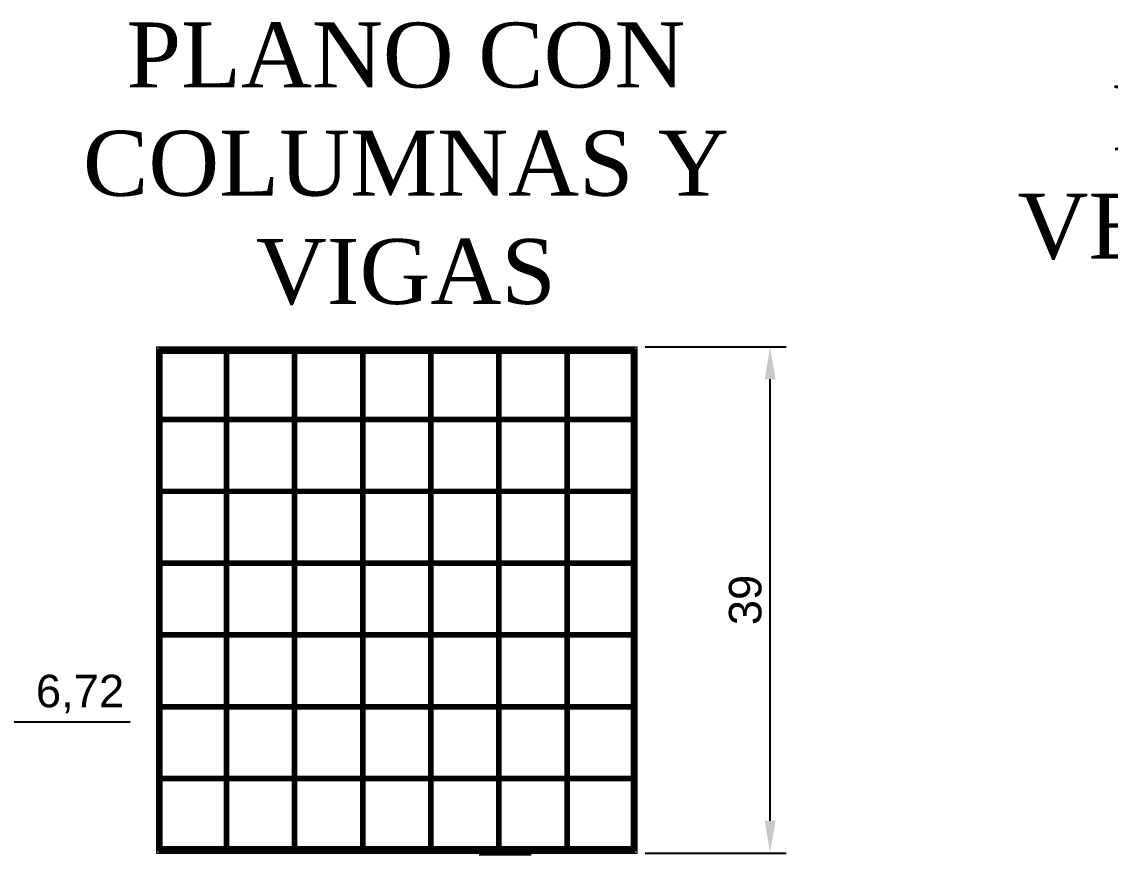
# Model space of a CAD drawing. Header units: metres. Extents: x 29 to 562, y -33 to 369.
# Drawn here: x 118.4 to 202.2, y 99.9 to 163.9 of the extents above; entities that cross this region are included whole.
import ezdxf

# ---------------------------------------------------------------- set-up
doc = ezdxf.new("R2010")
doc.units = ezdxf.units.M
doc.header["$LTSCALE"] = 2
doc.header["$PDMODE"] = 35
for name, color, linetype, lineweight in [('001_Dark_1 10', 7, 'Continuous', 0), ('A-AREA', 7, 'Continuous', 5), ('S-BEAM', 1, 'Continuous', 50), ('S-COLS', 1, 'Continuous', 50), ('S-WALL', 7, 'Continuous', 60)]:
    doc.layers.add(name, color=color, linetype=linetype, lineweight=lineweight)
doc.styles.get("Standard").update_dxf_attribs({"font": 'arial.ttf'})
doc.dimstyles.new('ISO-25', dxfattribs={"dimtxt": 2.5, "dimasz": 2.5, "dimexe": 1.25, "dimexo": 0.625, "dimtad": 1, "dimtxsty": 'Standard', "dimcen": 2.5, "dimadec": 0, "dimazin": 0, "dimtfac": 1, "dimtmove": 0, "dimatfit": 3, "dimfxl": 1, "dimarcsym": 0})

# ---------------------------------------------------------------- blocks, each defined once
blk = doc.blocks.new('*D78')
at = {"layer": '001_Dark_1 10', "color": 0, "lineweight": -2, "transparency": 16777216}
for p, q in [((109.834, 108.36), (109.834, 111.274)), ((116.553, 108.36), (116.553, 111.274)), ((112.334, 110.024), (114.053, 110.024)), ((116.553, 110.024), (126.785, 110.024))]:
    blk.add_line(p, q, dxfattribs=at)
at = {"layer": '001_Dark_1 10', "color": 0, "transparency": 16777216}
for points in [[(112.334, 110.441), (112.334, 109.608), (109.834, 110.024)], [(114.053, 110.441), (114.053, 109.608), (116.553, 110.024)]]:
    blk.add_solid(points, dxfattribs=at)
at = {"layer": 'Defpoints', "color": 0, "transparency": 16777216}
for p in [(116.553, 110.024), (109.834, 107.735), (116.553, 107.735)]:
    blk.add_point(p, dxfattribs=at)
at = {"layer": '001_Dark_1 10', "color": 0, "transparency": 16777216, "insert": (122.919, 112.152), "char_height": 2.5, "attachment_point": 5}
blk.add_mtext('6,72', dxfattribs=at)
blk = doc.blocks.new('*D81')
at = {"layer": '001_Dark_1 10', "color": 0, "lineweight": -2, "transparency": 16777216}
for p, q in [((166.429, 138.894), (177.287, 138.894)), ((176.037, 102.394), (176.037, 136.394)), ((166.429, 99.894), (177.287, 99.894))]:
    blk.add_line(p, q, dxfattribs=at)
at = {"layer": '001_Dark_1 10', "color": 0, "transparency": 16777216}
for points in [[(175.62, 136.394), (176.454, 136.394), (176.037, 138.894)], [(175.62, 102.394), (176.454, 102.394), (176.037, 99.894)]]:
    blk.add_solid(points, dxfattribs=at)
at = {"layer": 'Defpoints', "color": 0, "transparency": 16777216}
for p in [(165.804, 138.894), (176.037, 138.894), (165.804, 99.894)]:
    blk.add_point(p, dxfattribs=at)
at = {"layer": '001_Dark_1 10', "color": 0, "transparency": 16777216, "insert": (174.135, 119.394), "char_height": 2.5, "attachment_point": 5, "rotation": 90}
blk.add_mtext('39', dxfattribs=at)

msp = doc.modelspace()

# ---------------------------------------------------------------- linework, layer by layer
at = {"layer": 'A-AREA'}
for p, q in [((128.804, 138.894), (128.804, 99.894)), ((128.804, 138.894), (165.804, 138.894)), ((165.804, 99.894), (165.804, 138.894)), ((128.804, 99.894), (153.654, 99.894)), ((157.654, 99.894), (165.804, 99.894))]:
    msp.add_line(p, q, dxfattribs=at)
at = {"layer": 'S-BEAM'}
for p, q in [((129.001, 133.49), (129.001, 138.344)), ((129.151, 133.49), (129.151, 138.344)), ((134.072, 138.619), (129.204, 138.619)), ((134.072, 138.469), (129.204, 138.469)), ((134.119, 100.444), (134.119, 138.344)), ((134.269, 100.444), (134.269, 138.344)), ((139.315, 138.619), (134.322, 138.619)), ((139.315, 138.469), (134.322, 138.469)), ((139.362, 100.444), (139.362, 138.344)), ((139.512, 100.444), (139.512, 138.344)), ((144.558, 138.619), (139.565, 138.619)), ((144.558, 138.469), (139.565, 138.469)), ((144.605, 100.444), (144.605, 138.344)), ((144.755, 100.444), (144.755, 138.344)), ((155.043, 138.619), (144.808, 138.619)), ((155.043, 138.469), (144.808, 138.469)), ((149.848, 100.444), (149.848, 138.344)), ((149.998, 100.444), (149.998, 138.344)), ((155.09, 100.444), (155.09, 138.344)), ((155.24, 100.444), (155.24, 138.344)), ((160.286, 138.619), (155.293, 138.619)), ((160.286, 138.469), (155.293, 138.469)), ((160.336, 100.444), (160.336, 138.344)), ((160.486, 100.444), (160.486, 138.344)), ((165.404, 138.619), (160.536, 138.619)), ((165.404, 138.469), (160.536, 138.469)), ((165.451, 133.49), (165.451, 138.344)), ((165.601, 133.49), (165.601, 138.344)), ((165.404, 133.365), (129.204, 133.365)), ((129.001, 127.962), (129.001, 133.09)), ((129.151, 127.962), (129.151, 133.09)), ((165.404, 133.215), (129.204, 133.215)), ((165.451, 127.962), (165.451, 133.09)), ((165.601, 127.962), (165.601, 133.09)), ((129.001, 122.433), (129.001, 127.562)), ((129.151, 122.433), (129.151, 127.562)), ((165.404, 127.837), (129.204, 127.837)), ((165.404, 127.687), (129.204, 127.687)), ((165.451, 122.433), (165.451, 127.562)), ((165.601, 122.433), (165.601, 127.562)), ((129.001, 116.905), (129.001, 122.033)), ((129.151, 116.905), (129.151, 122.033)), ((165.404, 122.308), (129.204, 122.308)), ((165.404, 122.158), (129.204, 122.158)), ((165.451, 116.905), (165.451, 122.033)), ((165.601, 116.905), (165.601, 122.033)), ((129.001, 111.376), (129.001, 116.505)), ((129.151, 111.376), (129.151, 116.505)), ((165.404, 116.78), (129.204, 116.78)), ((165.404, 116.63), (129.204, 116.63)), ((165.451, 111.376), (165.451, 116.505)), ((165.601, 111.376), (165.601, 116.505)), ((129.001, 105.848), (129.001, 110.976)), ((129.151, 105.848), (129.151, 110.976)), ((165.404, 111.251), (129.204, 111.251)), ((165.404, 111.101), (129.204, 111.101)), ((165.451, 105.848), (165.451, 110.976)), ((165.601, 105.848), (165.601, 110.976)), ((165.404, 105.723), (129.204, 105.723)), ((165.404, 105.573), (129.204, 105.573)), ((129.001, 100.444), (129.001, 105.448)), ((129.151, 100.444), (129.151, 105.448)), ((165.451, 100.444), (165.451, 105.448)), ((165.601, 100.444), (165.601, 105.448)), ((134.072, 100.319), (129.204, 100.319)), ((134.072, 100.169), (129.204, 100.169)), ((139.315, 100.319), (134.322, 100.319)), ((139.315, 100.169), (134.322, 100.169)), ((144.558, 100.319), (139.565, 100.319)), ((144.558, 100.169), (139.565, 100.169)), ((155.043, 100.319), (144.808, 100.319)), ((155.043, 100.169), (144.808, 100.169)), ((160.286, 100.319), (155.293, 100.319)), ((160.286, 100.169), (155.293, 100.169)), ((165.404, 100.319), (160.536, 100.319)), ((165.404, 100.169), (160.536, 100.169))]:
    msp.add_line(p, q, dxfattribs=at)
at = {"layer": 'S-COLS'}
for p, q in [((128.954, 138.744), (128.954, 138.344)), ((128.954, 138.744), (129.204, 138.344)), ((129.204, 138.744), (128.954, 138.344)), ((128.954, 138.344), (129.204, 138.344)), ((129.204, 138.344), (129.204, 138.744)), ((134.072, 138.744), (134.072, 138.344)), ((134.072, 138.744), (134.322, 138.344)), ((134.322, 138.744), (134.072, 138.344)), ((134.072, 138.344), (134.322, 138.344)), ((134.322, 138.344), (134.322, 138.744)), ((139.315, 138.744), (139.315, 138.344)), ((139.315, 138.744), (139.565, 138.344)), ((139.565, 138.744), (139.315, 138.344)), ((139.315, 138.344), (139.565, 138.344)), ((139.565, 138.344), (139.565, 138.744)), ((144.558, 138.744), (144.558, 138.344)), ((144.558, 138.744), (144.808, 138.344)), ((144.808, 138.744), (144.558, 138.344)), ((144.558, 138.344), (144.808, 138.344)), ((144.808, 138.344), (144.808, 138.744)), ((149.801, 138.744), (149.801, 138.344)), ((149.801, 138.744), (150.051, 138.344)), ((150.051, 138.744), (149.801, 138.344)), ((149.801, 138.344), (150.051, 138.344)), ((150.051, 138.344), (150.051, 138.744)), ((155.043, 138.744), (155.043, 138.344)), ((155.043, 138.744), (155.293, 138.344)), ((155.293, 138.744), (155.043, 138.344)), ((155.043, 138.344), (155.293, 138.344)), ((155.293, 138.344), (155.293, 138.744)), ((160.286, 138.744), (160.286, 138.344)), ((160.286, 138.744), (160.536, 138.344)), ((160.536, 138.744), (160.286, 138.344)), ((160.286, 138.344), (160.536, 138.344)), ((160.536, 138.344), (160.536, 138.744)), ((165.654, 138.744), (165.404, 138.744)), ((165.404, 138.744), (165.404, 138.344)), ((165.404, 138.744), (165.654, 138.344)), ((165.654, 138.744), (165.404, 138.344)), ((165.404, 138.344), (165.654, 138.344)), ((165.654, 138.344), (165.654, 138.744)), ((129.204, 133.49), (128.954, 133.49)), ((128.954, 133.49), (128.954, 133.09)), ((128.954, 133.49), (129.204, 133.09)), ((129.204, 133.49), (128.954, 133.09)), ((129.204, 133.09), (129.204, 133.49)), ((165.654, 133.49), (165.404, 133.49)), ((165.404, 133.49), (165.404, 133.09)), ((165.404, 133.49), (165.654, 133.09)), ((165.654, 133.49), (165.404, 133.09)), ((165.654, 133.09), (165.654, 133.49)), ((128.954, 133.09), (129.204, 133.09)), ((165.404, 133.09), (165.654, 133.09)), ((129.204, 127.962), (128.954, 127.962)), ((128.954, 127.962), (128.954, 127.562)), ((128.954, 127.962), (129.204, 127.562)), ((129.204, 127.962), (128.954, 127.562)), ((128.954, 127.562), (129.204, 127.562)), ((129.204, 127.562), (129.204, 127.962)), ((165.654, 127.962), (165.404, 127.962)), ((165.404, 127.962), (165.404, 127.562)), ((165.404, 127.962), (165.654, 127.562)), ((165.654, 127.962), (165.404, 127.562)), ((165.404, 127.562), (165.654, 127.562)), ((165.654, 127.562), (165.654, 127.962)), ((129.204, 122.433), (128.954, 122.433)), ((128.954, 122.433), (128.954, 122.033)), ((128.954, 122.433), (129.204, 122.033)), ((129.204, 122.433), (128.954, 122.033)), ((129.204, 122.033), (129.204, 122.433)), ((165.654, 122.433), (165.404, 122.433)), ((165.404, 122.433), (165.404, 122.033)), ((165.404, 122.433), (165.654, 122.033)), ((165.654, 122.433), (165.404, 122.033)), ((165.654, 122.033), (165.654, 122.433)), ((128.954, 122.033), (129.204, 122.033)), ((165.404, 122.033), (165.654, 122.033)), ((129.204, 116.905), (128.954, 116.905)), ((128.954, 116.905), (128.954, 116.505)), ((128.954, 116.905), (129.204, 116.505)), ((129.204, 116.905), (128.954, 116.505)), ((128.954, 116.505), (129.204, 116.505)), ((129.204, 116.505), (129.204, 116.905)), ((165.654, 116.905), (165.404, 116.905)), ((165.404, 116.905), (165.404, 116.505)), ((165.404, 116.905), (165.654, 116.505)), ((165.654, 116.905), (165.404, 116.505)), ((165.404, 116.505), (165.654, 116.505)), ((165.654, 116.505), (165.654, 116.905)), ((129.204, 111.376), (128.954, 111.376)), ((128.954, 111.376), (128.954, 110.976)), ((128.954, 111.376), (129.204, 110.976)), ((129.204, 111.376), (128.954, 110.976)), ((128.954, 110.976), (129.204, 110.976)), ((129.204, 110.976), (129.204, 111.376)), ((165.654, 111.376), (165.404, 111.376)), ((165.404, 111.376), (165.404, 110.976)), ((165.404, 111.376), (165.654, 110.976)), ((165.654, 111.376), (165.404, 110.976)), ((165.404, 110.976), (165.654, 110.976)), ((165.654, 110.976), (165.654, 111.376)), ((129.204, 105.848), (128.954, 105.848)), ((128.954, 105.848), (128.954, 105.448)), ((128.954, 105.848), (129.204, 105.448)), ((129.204, 105.848), (128.954, 105.448)), ((129.204, 105.448), (129.204, 105.848)), ((165.654, 105.848), (165.404, 105.848)), ((165.404, 105.848), (165.404, 105.448)), ((165.404, 105.848), (165.654, 105.448)), ((165.654, 105.848), (165.404, 105.448)), ((165.654, 105.448), (165.654, 105.848)), ((128.954, 105.448), (129.204, 105.448)), ((165.404, 105.448), (165.654, 105.448)), ((129.204, 100.444), (128.954, 100.444)), ((128.954, 100.444), (128.954, 100.044)), ((128.954, 100.444), (129.204, 100.044)), ((129.204, 100.444), (128.954, 100.044)), ((128.954, 100.044), (129.204, 100.044)), ((129.204, 100.044), (129.204, 100.444)), ((134.322, 100.444), (134.072, 100.444)), ((134.072, 100.444), (134.072, 100.044)), ((134.072, 100.444), (134.322, 100.044)), ((134.322, 100.444), (134.072, 100.044)), ((134.322, 100.044), (134.322, 100.444)), ((139.565, 100.444), (139.315, 100.444)), ((139.315, 100.444), (139.315, 100.044)), ((139.315, 100.444), (139.565, 100.044)), ((139.565, 100.444), (139.315, 100.044)), ((139.565, 100.044), (139.565, 100.444)), ((144.808, 100.444), (144.558, 100.444)), ((144.558, 100.444), (144.558, 100.044)), ((144.558, 100.444), (144.808, 100.044)), ((144.808, 100.444), (144.558, 100.044)), ((144.808, 100.044), (144.808, 100.444)), ((150.051, 100.444), (149.801, 100.444)), ((149.801, 100.444), (149.801, 100.044)), ((149.801, 100.444), (150.051, 100.044)), ((150.051, 100.444), (149.801, 100.044)), ((150.051, 100.044), (150.051, 100.444)), ((155.293, 100.444), (155.043, 100.444)), ((155.043, 100.444), (155.043, 100.044)), ((155.043, 100.444), (155.293, 100.044)), ((155.293, 100.444), (155.043, 100.044)), ((155.293, 100.044), (155.293, 100.444)), ((160.536, 100.444), (160.286, 100.444)), ((160.286, 100.444), (160.286, 100.044)), ((160.286, 100.444), (160.536, 100.044)), ((160.536, 100.444), (160.286, 100.044)), ((160.536, 100.044), (160.536, 100.444)), ((165.654, 100.444), (165.404, 100.444)), ((165.404, 100.444), (165.404, 100.044)), ((165.404, 100.444), (165.654, 100.044)), ((165.654, 100.444), (165.404, 100.044)), ((165.654, 100.044), (165.654, 100.444))]:
    msp.add_line(p, q, dxfattribs=at)
at = {"layer": 'S-WALL'}
for p, q in [((128.954, 126.894), (128.954, 138.744)), ((128.954, 138.744), (146.804, 138.744)), ((146.804, 138.744), (147.804, 138.744)), ((147.804, 138.744), (165.654, 138.744)), ((165.654, 126.894), (165.654, 138.744)), ((128.954, 126.894), (128.954, 109.894)), ((165.654, 126.894), (165.654, 125.894)), ((165.654, 113.924), (165.654, 125.894)), ((165.654, 113.924), (165.654, 113.774)), ((165.654, 108.074), (165.654, 113.774)), ((128.954, 100.044), (128.954, 109.894)), ((165.654, 107.924), (165.654, 108.074)), ((165.654, 107.924), (165.654, 100.044)), ((128.954, 100.044), (146.804, 100.044)), ((146.804, 100.044), (147.804, 100.044)), ((147.804, 100.044), (153.654, 100.044)), ((153.654, 100.044), (158.935, 100.044)), ((153.654, 99.894), (157.654, 99.894)), ((158.935, 100.044), (165.654, 100.044))]:
    msp.add_line(p, q, dxfattribs=at)

# ---------------------------------------------------------------- texts
at = {"char_height": 5, "attachment_point": 2}
for s, insert in [('{\\fTimes New Roman|b0|i0|c0|p18;PLANO CON COLUMNAS Y VIGAS}', (148.006, 163.86)), ('{\\fTimes New Roman|b0|i0|c0|p18;PLANO CON VENTILADORES}', (223.835, 159.013))]:
    msp.add_mtext_dynamic_manual_height_columns(s, width=69.93919, gutter_width=12.5, heights=[0], dxfattribs=dict(at, insert=insert))

# ---------------------------------------------------------------- dimensions: what is measured, and where the dimension line sits
at = {"layer": '001_Dark_1 10'}
dim = msp.add_linear_dim(base=(176.037, 138.894), p1=(165.804, 99.894), p2=(165.804, 138.894), angle=90, dimstyle='ISO-25', dxfattribs=at)
dim.commit()
dim.dimension.update_dxf_attribs({"geometry": '*D81', "text_midpoint": (174.135, 119.394)})
dim = msp.add_linear_dim(base=(116.553, 110.024), p1=(109.834, 107.735), p2=(116.553, 107.735), dimstyle='ISO-25', dxfattribs=at)
dim.commit()
dim.dimension.update_dxf_attribs({"geometry": '*D78', "text_midpoint": (122.919, 112.152)})

doc.saveas('drawing.dxf')
